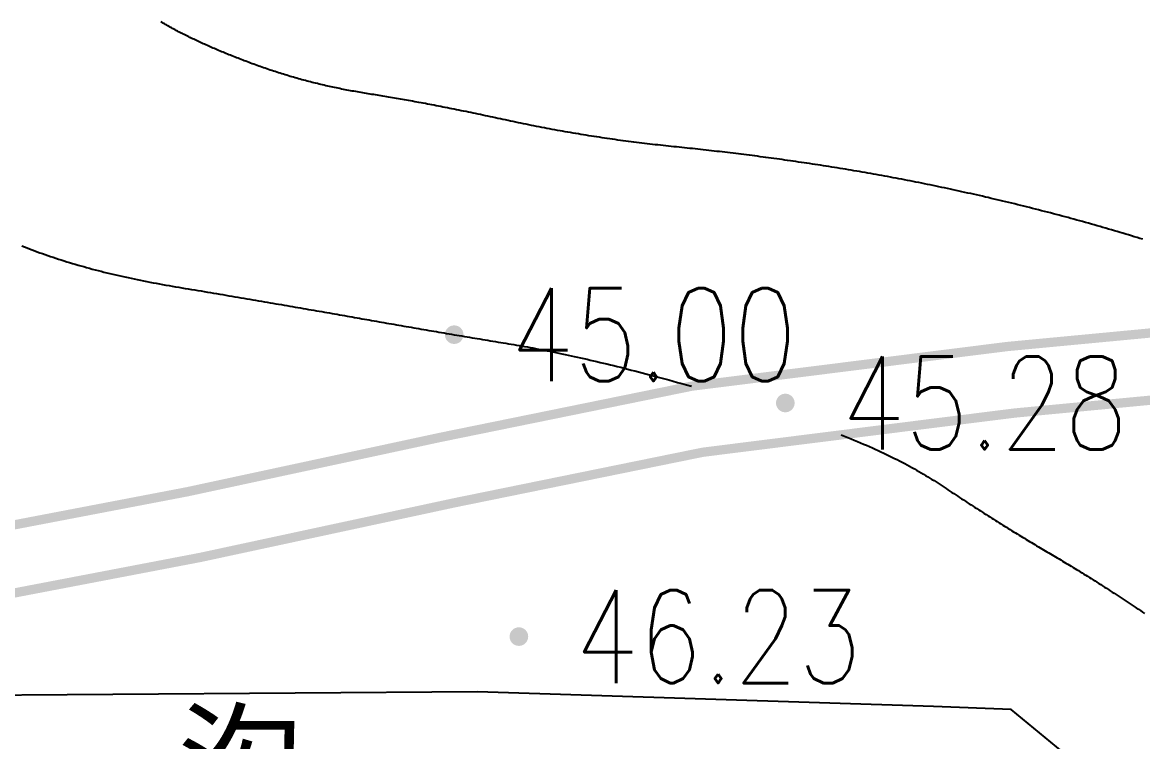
# Model space of a CAD drawing. Extents: x 39624947 to 39626627, y 3418539 to 3418836.
# Drawn here: x 39626407.68 to 39626431.78, y 3418724.1 to 3418739.58 of the extents above; entities that cross this region are included whole.
import ezdxf
from ezdxf.enums import TextEntityAlignment as Align

# ---------------------------------------------------------------- set-up
doc = ezdxf.new("R2010")
doc.units = 0
doc.layers.get('0').update_dxf_attribs({"linetype": 'CONTINUOUS'})
for name, color, linetype in [('DLSS', 4, 'CONTINUOUS'), ('GCD', 7, 'CONTINUOUS'), ('PUB_WALL', 9, 'CONTINUOUS')]:
    doc.layers.add(name, color=color, linetype=linetype)
doc.styles.add('HZ', font='rs.shx', dxfattribs={"width": 0.8, "bigfont": 'hztxt.shx'})
doc.styles.add('等线体', font='simhei.ttf')

# ---------------------------------------------------------------- blocks, each defined once
blk = doc.blocks.new('GC200')
at = {"linetype": 'Continuous', "const_width": 0.2, "flags": 128}
blk.add_lwpolyline([(-0.1, 0, 1), (0.1, 0, 1)], format="xyb", close=True, dxfattribs=at)
blk = doc.blocks.new('333377777')
at = {"layer": 'GCD', "linetype": 'Continuous'}
blk.add_lwpolyline([(39623165.557, 3417529.391), (39623145.94, 3417529.254), (39623143.737, 3417528.497), (39623143.393, 3417527.259), (39623143.887, 3417526.634), (39623148.092, 3417526.413), (39623166.149, 3417526.413), (39623176.916, 3417526.433), (39623178.424, 3417526.533), (39623178.875, 3417527.499), (39623178.134, 3417528.111), (39623177.038, 3417529.013), (39623175.362, 3417529.077)], close=True, dxfattribs=at)
at = {"layer": 'PUB_WALL', "color": 252, "ltscale": 0.01}
for points in [[(39623179.865, 3417539.135), (39623179.805, 3417539.154), (39623179.744, 3417539.173), (39623179.683, 3417539.191), (39623179.622, 3417539.21), (39623179.562, 3417539.228), (39623179.501, 3417539.247), (39623179.439, 3417539.265), (39623179.378, 3417539.283), (39623179.317, 3417539.302), (39623179.255, 3417539.32), (39623179.194, 3417539.338), (39623179.132, 3417539.356), (39623179.071, 3417539.374), (39623179.009, 3417539.392), (39623178.947, 3417539.409), (39623178.885, 3417539.427), (39623178.823, 3417539.445), (39623178.76, 3417539.462), (39623178.698, 3417539.48), (39623178.636, 3417539.497), (39623178.573, 3417539.515), (39623178.511, 3417539.532), (39623178.448, 3417539.549), (39623178.385, 3417539.566), (39623178.322, 3417539.583), (39623178.259, 3417539.601), (39623178.196, 3417539.618), (39623178.133, 3417539.634), (39623178.07, 3417539.651), (39623178.006, 3417539.668), (39623177.943, 3417539.685), (39623177.879, 3417539.701), (39623177.815, 3417539.718), (39623177.752, 3417539.734), (39623177.688, 3417539.751), (39623177.624, 3417539.767), (39623177.56, 3417539.783), (39623177.496, 3417539.8), (39623177.433, 3417539.816), (39623177.369, 3417539.832), (39623177.305, 3417539.848), (39623177.241, 3417539.863), (39623177.177, 3417539.879), (39623177.114, 3417539.895), (39623177.05, 3417539.91), (39623176.986, 3417539.926), (39623176.923, 3417539.941), (39623176.859, 3417539.956), (39623176.796, 3417539.971), (39623176.733, 3417539.986), (39623176.669, 3417540.001), (39623176.606, 3417540.016), (39623176.543, 3417540.031), (39623176.48, 3417540.045), (39623176.417, 3417540.06), (39623176.354, 3417540.074), (39623176.291, 3417540.089), (39623176.229, 3417540.103), (39623176.166, 3417540.117), (39623176.103, 3417540.131), (39623176.041, 3417540.145), (39623175.978, 3417540.159), (39623175.916, 3417540.173), (39623175.854, 3417540.186), (39623175.791, 3417540.2), (39623175.729, 3417540.213), (39623175.667, 3417540.227), (39623175.605, 3417540.24), (39623175.543, 3417540.253), (39623175.481, 3417540.266), (39623175.419, 3417540.279), (39623175.357, 3417540.292), (39623175.295, 3417540.304), (39623175.234, 3417540.317), (39623175.172, 3417540.33), (39623175.111, 3417540.342), (39623175.049, 3417540.354), (39623174.988, 3417540.367), (39623174.926, 3417540.379), (39623174.865, 3417540.391), (39623174.804, 3417540.403), (39623174.743, 3417540.415), (39623174.682, 3417540.426), (39623174.621, 3417540.438), (39623174.56, 3417540.45), (39623174.499, 3417540.461), (39623174.438, 3417540.473), (39623174.377, 3417540.484), (39623174.317, 3417540.495), (39623174.256, 3417540.506), (39623174.196, 3417540.517), (39623174.135, 3417540.528), (39623174.075, 3417540.539), (39623174.015, 3417540.549), (39623173.954, 3417540.56), (39623173.894, 3417540.57), (39623173.834, 3417540.581), (39623173.774, 3417540.591), (39623173.714, 3417540.601), (39623173.654, 3417540.611), (39623173.594, 3417540.621), (39623173.534, 3417540.631), (39623173.474, 3417540.641), (39623173.415, 3417540.651), (39623173.355, 3417540.661), (39623173.295, 3417540.67), (39623173.236, 3417540.68), (39623173.176, 3417540.689), (39623173.117, 3417540.699), (39623173.057, 3417540.708), (39623172.998, 3417540.717), (39623172.938, 3417540.727), (39623172.879, 3417540.736), (39623172.819, 3417540.745), (39623172.76, 3417540.754), (39623172.701, 3417540.763), (39623172.641, 3417540.772), (39623172.582, 3417540.781), (39623172.523, 3417540.789), (39623172.464, 3417540.798), (39623172.405, 3417540.807), (39623172.346, 3417540.815), (39623172.286, 3417540.824), (39623172.227, 3417540.832), (39623172.168, 3417540.841), (39623172.109, 3417540.849), (39623172.051, 3417540.857), (39623171.992, 3417540.865), (39623171.933, 3417540.873), (39623171.874, 3417540.881), (39623171.815, 3417540.889), (39623171.756, 3417540.897), (39623171.698, 3417540.905), (39623171.639, 3417540.913), (39623171.58, 3417540.921), (39623171.522, 3417540.928), (39623171.463, 3417540.936), (39623171.404, 3417540.943), (39623171.346, 3417540.951), (39623171.287, 3417540.958), (39623171.229, 3417540.965), (39623171.171, 3417540.973), (39623171.112, 3417540.98), (39623171.054, 3417540.987), (39623170.995, 3417540.994), (39623170.937, 3417541.001), (39623170.879, 3417541.008), (39623170.821, 3417541.015), (39623170.762, 3417541.022), (39623170.704, 3417541.028), (39623170.646, 3417541.035), (39623170.588, 3417541.041), (39623170.53, 3417541.048), (39623170.472, 3417541.054), (39623170.414, 3417541.061), (39623170.356, 3417541.067), (39623170.298, 3417541.073), (39623170.24, 3417541.08), (39623170.182, 3417541.086), (39623170.125, 3417541.092), (39623170.067, 3417541.098), (39623170.009, 3417541.104), (39623169.951, 3417541.11), (39623169.894, 3417541.116), (39623169.836, 3417541.122), (39623169.778, 3417541.128), (39623169.721, 3417541.134), (39623169.663, 3417541.14), (39623169.606, 3417541.146), (39623169.548, 3417541.152), (39623169.491, 3417541.158), (39623169.434, 3417541.165), (39623169.376, 3417541.171), (39623169.319, 3417541.178), (39623169.261, 3417541.184), (39623169.204, 3417541.191), (39623169.147, 3417541.198), (39623169.09, 3417541.205), (39623169.032, 3417541.212), (39623168.975, 3417541.219), (39623168.918, 3417541.226), (39623168.861, 3417541.234), (39623168.804, 3417541.241), (39623168.747, 3417541.249), (39623168.69, 3417541.256), (39623168.633, 3417541.264), (39623168.576, 3417541.272), (39623168.519, 3417541.28), (39623168.462, 3417541.288), (39623168.406, 3417541.296), (39623168.349, 3417541.304), (39623168.292, 3417541.313), (39623168.235, 3417541.321), (39623168.178, 3417541.33), (39623168.122, 3417541.338), (39623168.065, 3417541.347), (39623168.009, 3417541.356), (39623167.952, 3417541.365), (39623167.895, 3417541.374), (39623167.839, 3417541.383), (39623167.782, 3417541.392), (39623167.726, 3417541.402), (39623167.67, 3417541.411), (39623167.613, 3417541.421), (39623167.557, 3417541.43), (39623167.5, 3417541.44), (39623167.444, 3417541.45), (39623167.388, 3417541.46), (39623167.332, 3417541.47), (39623167.275, 3417541.48), (39623167.219, 3417541.49), (39623167.163, 3417541.501), (39623167.107, 3417541.511), (39623167.051, 3417541.522), (39623166.995, 3417541.532), (39623166.939, 3417541.543), (39623166.883, 3417541.554), (39623166.827, 3417541.565), (39623166.771, 3417541.576), (39623166.715, 3417541.587), (39623166.659, 3417541.598), (39623166.604, 3417541.61), (39623166.548, 3417541.621), (39623166.492, 3417541.633), (39623166.436, 3417541.644), (39623166.381, 3417541.656), (39623166.325, 3417541.668), (39623166.27, 3417541.679), (39623166.215, 3417541.691), (39623166.16, 3417541.703), (39623166.105, 3417541.714), (39623166.05, 3417541.726), (39623165.996, 3417541.738), (39623165.941, 3417541.75), (39623165.887, 3417541.761), (39623165.833, 3417541.773), (39623165.78, 3417541.784), (39623165.726, 3417541.795), (39623165.673, 3417541.806), (39623165.621, 3417541.818), (39623165.568, 3417541.829), (39623165.516, 3417541.839), (39623165.464, 3417541.85), (39623165.412, 3417541.861), (39623165.361, 3417541.872), (39623165.31, 3417541.882), (39623165.259, 3417541.892), (39623165.208, 3417541.903), (39623165.158, 3417541.913), (39623165.108, 3417541.923), (39623165.058, 3417541.933), (39623165.008, 3417541.943), (39623164.959, 3417541.953), (39623164.91, 3417541.963), (39623164.861, 3417541.972), (39623164.813, 3417541.982), (39623164.765, 3417541.991), (39623164.717, 3417542.001), (39623164.669, 3417542.01), (39623164.622, 3417542.019), (39623164.574, 3417542.028), (39623164.528, 3417542.037), (39623164.481, 3417542.046), (39623164.435, 3417542.055), (39623164.389, 3417542.063), (39623164.343, 3417542.072), (39623164.297, 3417542.08), (39623164.252, 3417542.089), (39623164.207, 3417542.097), (39623164.162, 3417542.105), (39623164.118, 3417542.113), (39623164.074, 3417542.121), (39623164.03, 3417542.129), (39623163.986, 3417542.137), (39623163.943, 3417542.145), (39623163.899, 3417542.152), (39623163.857, 3417542.16), (39623163.814, 3417542.167), (39623163.772, 3417542.175), (39623163.73, 3417542.182), (39623163.688, 3417542.189), (39623163.646, 3417542.196), (39623163.605, 3417542.203), (39623163.564, 3417542.21), (39623163.523, 3417542.217), (39623163.483, 3417542.223), (39623163.443, 3417542.23), (39623163.403, 3417542.236), (39623163.363, 3417542.243), (39623163.324, 3417542.249), (39623163.284, 3417542.255), (39623163.245, 3417542.262), (39623163.206, 3417542.268), (39623163.168, 3417542.274), (39623163.129, 3417542.281), (39623163.09, 3417542.287), (39623163.052, 3417542.293), (39623163.014, 3417542.3), (39623162.976, 3417542.306), (39623162.938, 3417542.313), (39623162.9, 3417542.32), (39623162.862, 3417542.326), (39623162.824, 3417542.333), (39623162.786, 3417542.34), (39623162.748, 3417542.347), (39623162.71, 3417542.355), (39623162.672, 3417542.362), (39623162.635, 3417542.369), (39623162.597, 3417542.377), (39623162.559, 3417542.385), (39623162.522, 3417542.393), (39623162.484, 3417542.4), (39623162.447, 3417542.408), (39623162.409, 3417542.416), (39623162.372, 3417542.425), (39623162.335, 3417542.433), (39623162.298, 3417542.441), (39623162.26, 3417542.45), (39623162.223, 3417542.459), (39623162.186, 3417542.467), (39623162.149, 3417542.476), (39623162.112, 3417542.485), (39623162.075, 3417542.494), (39623162.038, 3417542.503), (39623162.001, 3417542.512), (39623161.965, 3417542.522), (39623161.928, 3417542.531), (39623161.891, 3417542.541), (39623161.855, 3417542.551), (39623161.818, 3417542.56), (39623161.781, 3417542.57), (39623161.745, 3417542.58), (39623161.709, 3417542.59), (39623161.672, 3417542.601), (39623161.636, 3417542.611), (39623161.6, 3417542.621), (39623161.563, 3417542.632), (39623161.527, 3417542.642), (39623161.491, 3417542.653), (39623161.455, 3417542.664), (39623161.419, 3417542.675), (39623161.383, 3417542.686), (39623161.347, 3417542.697), (39623161.311, 3417542.708), (39623161.275, 3417542.72), (39623161.24, 3417542.731), (39623161.204, 3417542.743), (39623161.168, 3417542.755), (39623161.133, 3417542.766), (39623161.097, 3417542.778), (39623161.062, 3417542.79), (39623161.026, 3417542.802), (39623160.991, 3417542.815), (39623160.955, 3417542.827), (39623160.92, 3417542.839), (39623160.885, 3417542.852), (39623160.85, 3417542.864), (39623160.815, 3417542.877), (39623160.78, 3417542.889), (39623160.746, 3417542.902), (39623160.711, 3417542.915), (39623160.676, 3417542.927), (39623160.642, 3417542.94), (39623160.608, 3417542.953), (39623160.574, 3417542.966), (39623160.54, 3417542.979), (39623160.507, 3417542.992), (39623160.473, 3417543.004), (39623160.44, 3417543.017), (39623160.406, 3417543.03), (39623160.373, 3417543.043), (39623160.341, 3417543.056), (39623160.308, 3417543.069), (39623160.275, 3417543.082), (39623160.243, 3417543.095), (39623160.211, 3417543.108), (39623160.179, 3417543.121), (39623160.147, 3417543.134), (39623160.115, 3417543.147), (39623160.083, 3417543.16), (39623160.052, 3417543.173), (39623160.02, 3417543.187), (39623159.989, 3417543.2), (39623159.958, 3417543.213), (39623159.928, 3417543.226), (39623159.897, 3417543.239), (39623159.866, 3417543.252), (39623159.836, 3417543.266), (39623159.806, 3417543.279), (39623159.776, 3417543.292), (39623159.746, 3417543.305), (39623159.716, 3417543.319), (39623159.687, 3417543.332), (39623159.657, 3417543.345), (39623159.628, 3417543.359), (39623159.599, 3417543.372), (39623159.57, 3417543.385), (39623159.541, 3417543.399), (39623159.513, 3417543.412), (39623159.484, 3417543.426), (39623159.456, 3417543.439), (39623159.428, 3417543.453), (39623159.4, 3417543.466), (39623159.372, 3417543.48), (39623159.345, 3417543.493), (39623159.317, 3417543.507), (39623159.29, 3417543.52), (39623159.263, 3417543.534), (39623159.236, 3417543.547), (39623159.209, 3417543.561), (39623159.182, 3417543.575), (39623159.156, 3417543.588), (39623159.129, 3417543.602), (39623159.103, 3417543.616), (39623159.077, 3417543.629), (39623159.051, 3417543.643), (39623159.025, 3417543.657), (39623159, 3417543.671), (39623158.974, 3417543.684), (39623158.949, 3417543.698), (39623158.923, 3417543.713), (39623158.898, 3417543.727), (39623158.873, 3417543.741), (39623158.848, 3417543.755), (39623158.823, 3417543.77), (39623158.798, 3417543.785), (39623158.773, 3417543.799), (39623158.749, 3417543.814)], [(39623155.759, 3417538.992), (39623155.813, 3417538.971), (39623155.868, 3417538.95), (39623155.922, 3417538.929), (39623155.978, 3417538.908), (39623156.033, 3417538.887), (39623156.089, 3417538.866), (39623156.145, 3417538.846), (39623156.202, 3417538.826), (39623156.258, 3417538.806), (39623156.315, 3417538.786), (39623156.373, 3417538.766), (39623156.43, 3417538.747), (39623156.488, 3417538.728), (39623156.547, 3417538.709), (39623156.605, 3417538.69), (39623156.664, 3417538.671), (39623156.724, 3417538.653), (39623156.783, 3417538.635), (39623156.843, 3417538.617), (39623156.903, 3417538.599), (39623156.964, 3417538.581), (39623157.025, 3417538.563), (39623157.086, 3417538.546), (39623157.147, 3417538.529), (39623157.209, 3417538.512), (39623157.271, 3417538.495), (39623157.333, 3417538.479), (39623157.396, 3417538.462), (39623157.459, 3417538.446), (39623157.522, 3417538.43), (39623157.586, 3417538.414), (39623157.65, 3417538.399), (39623157.714, 3417538.383), (39623157.779, 3417538.368), (39623157.844, 3417538.353), (39623157.909, 3417538.338), (39623157.974, 3417538.324), (39623158.04, 3417538.309), (39623158.106, 3417538.295), (39623158.173, 3417538.281), (39623158.239, 3417538.267), (39623158.306, 3417538.253), (39623158.374, 3417538.24), (39623158.441, 3417538.226), (39623158.509, 3417538.213), (39623158.578, 3417538.2), (39623158.646, 3417538.188), (39623158.715, 3417538.175), (39623158.784, 3417538.163), (39623158.853, 3417538.15), (39623158.923, 3417538.138), (39623158.992, 3417538.126), (39623159.061, 3417538.114), (39623159.13, 3417538.102), (39623159.199, 3417538.09), (39623159.268, 3417538.079), (39623159.337, 3417538.067), (39623159.406, 3417538.056), (39623159.475, 3417538.044), (39623159.543, 3417538.033), (39623159.611, 3417538.022), (39623159.678, 3417538.01), (39623159.746, 3417537.999), (39623159.813, 3417537.988), (39623159.88, 3417537.976), (39623159.946, 3417537.965), (39623160.012, 3417537.954), (39623160.078, 3417537.943), (39623160.144, 3417537.932), (39623160.209, 3417537.921), (39623160.274, 3417537.91), (39623160.339, 3417537.899), (39623160.404, 3417537.888), (39623160.468, 3417537.877), (39623160.532, 3417537.866), (39623160.596, 3417537.855), (39623160.659, 3417537.845), (39623160.722, 3417537.834), (39623160.785, 3417537.823), (39623160.848, 3417537.812), (39623160.91, 3417537.802), (39623160.972, 3417537.791), (39623161.033, 3417537.781), (39623161.095, 3417537.77), (39623161.156, 3417537.76), (39623161.217, 3417537.749), (39623161.277, 3417537.739), (39623161.338, 3417537.729), (39623161.398, 3417537.718), (39623161.457, 3417537.708), (39623161.517, 3417537.698), (39623161.576, 3417537.687), (39623161.635, 3417537.677), (39623161.693, 3417537.667), (39623161.752, 3417537.657), (39623161.81, 3417537.647), (39623161.867, 3417537.637), (39623161.925, 3417537.627), (39623161.982, 3417537.617), (39623162.039, 3417537.607), (39623162.096, 3417537.597), (39623162.152, 3417537.588), (39623162.208, 3417537.578), (39623162.264, 3417537.568), (39623162.319, 3417537.558), (39623162.374, 3417537.549), (39623162.429, 3417537.539), (39623162.484, 3417537.529), (39623162.538, 3417537.52), (39623162.592, 3417537.51), (39623162.646, 3417537.501), (39623162.699, 3417537.491), (39623162.753, 3417537.482), (39623162.806, 3417537.473), (39623162.859, 3417537.463), (39623162.912, 3417537.454), (39623162.965, 3417537.445), (39623163.017, 3417537.435), (39623163.07, 3417537.426), (39623163.123, 3417537.417), (39623163.175, 3417537.407), (39623163.228, 3417537.398), (39623163.28, 3417537.389), (39623163.333, 3417537.38), (39623163.386, 3417537.37), (39623163.439, 3417537.361), (39623163.492, 3417537.352), (39623163.545, 3417537.342), (39623163.598, 3417537.333), (39623163.651, 3417537.324), (39623163.704, 3417537.315), (39623163.757, 3417537.305), (39623163.811, 3417537.296), (39623163.864, 3417537.287), (39623163.918, 3417537.277), (39623163.971, 3417537.268), (39623164.025, 3417537.259), (39623164.078, 3417537.25), (39623164.132, 3417537.24), (39623164.186, 3417537.231), (39623164.24, 3417537.222), (39623164.294, 3417537.212), (39623164.348, 3417537.203), (39623164.402, 3417537.194), (39623164.456, 3417537.185), (39623164.51, 3417537.175), (39623164.564, 3417537.166), (39623164.619, 3417537.157), (39623164.673, 3417537.147), (39623164.728, 3417537.138), (39623164.782, 3417537.129), (39623164.837, 3417537.119), (39623164.892, 3417537.11), (39623164.946, 3417537.101), (39623165.001, 3417537.092), (39623165.056, 3417537.082), (39623165.111, 3417537.073), (39623165.166, 3417537.064), (39623165.221, 3417537.054), (39623165.276, 3417537.045), (39623165.332, 3417537.036), (39623165.387, 3417537.026), (39623165.442, 3417537.017), (39623165.498, 3417537.008), (39623165.553, 3417536.999), (39623165.609, 3417536.989), (39623165.665, 3417536.98), (39623165.72, 3417536.971), (39623165.776, 3417536.961), (39623165.832, 3417536.952), (39623165.888, 3417536.943), (39623165.944, 3417536.933), (39623166, 3417536.924), (39623166.056, 3417536.915), (39623166.112, 3417536.905), (39623166.169, 3417536.896), (39623166.225, 3417536.887), (39623166.282, 3417536.877), (39623166.339, 3417536.868), (39623166.396, 3417536.858), (39623166.454, 3417536.848), (39623166.512, 3417536.838), (39623166.57, 3417536.827), (39623166.629, 3417536.817), (39623166.688, 3417536.807), (39623166.747, 3417536.796), (39623166.807, 3417536.785), (39623166.868, 3417536.773), (39623166.929, 3417536.761), (39623166.991, 3417536.749), (39623167.053, 3417536.737), (39623167.116, 3417536.725), (39623167.18, 3417536.712), (39623167.244, 3417536.699), (39623167.308, 3417536.685), (39623167.373, 3417536.672), (39623167.439, 3417536.658), (39623167.505, 3417536.644), (39623167.571, 3417536.629), (39623167.639, 3417536.614), (39623167.706, 3417536.599), (39623167.775, 3417536.584), (39623167.844, 3417536.568), (39623167.913, 3417536.553), (39623167.983, 3417536.536), (39623168.053, 3417536.52), (39623168.124, 3417536.503), (39623168.196, 3417536.486), (39623168.268, 3417536.469), (39623168.341, 3417536.452), (39623168.414, 3417536.434), (39623168.488, 3417536.416), (39623168.562, 3417536.397), (39623168.637, 3417536.379), (39623168.712, 3417536.36), (39623168.788, 3417536.34), (39623168.865, 3417536.321), (39623168.942, 3417536.301), (39623169.019, 3417536.281), (39623169.097, 3417536.261), (39623169.176, 3417536.24), (39623169.255, 3417536.219), (39623169.335, 3417536.198), (39623169.415, 3417536.177), (39623169.497, 3417536.155), (39623169.583, 3417536.131), (39623169.671, 3417536.107), (39623169.762, 3417536.082), (39623169.856, 3417536.056), (39623169.954, 3417536.029), (39623170.054, 3417536.001), (39623170.158, 3417535.972)], [(39623173.38, 3417534.926), (39623173.451, 3417534.897), (39623173.522, 3417534.869), (39623173.591, 3417534.84), (39623173.66, 3417534.812), (39623173.727, 3417534.784), (39623173.794, 3417534.756), (39623173.86, 3417534.728), (39623173.924, 3417534.7), (39623173.988, 3417534.672), (39623174.05, 3417534.644), (39623174.113, 3417534.616), (39623174.174, 3417534.588), (39623174.235, 3417534.56), (39623174.294, 3417534.532), (39623174.353, 3417534.504), (39623174.412, 3417534.476), (39623174.469, 3417534.448), (39623174.526, 3417534.42), (39623174.582, 3417534.392), (39623174.637, 3417534.364), (39623174.692, 3417534.336), (39623174.745, 3417534.307), (39623174.798, 3417534.279), (39623174.85, 3417534.251), (39623174.902, 3417534.223), (39623174.953, 3417534.194), (39623175.002, 3417534.166), (39623175.052, 3417534.138), (39623175.1, 3417534.11), (39623175.147, 3417534.081), (39623175.194, 3417534.053), (39623175.24, 3417534.025), (39623175.286, 3417533.996), (39623175.331, 3417533.968), (39623175.376, 3417533.94), (39623175.42, 3417533.911), (39623175.463, 3417533.883), (39623175.507, 3417533.855), (39623175.55, 3417533.827), (39623175.592, 3417533.799), (39623175.634, 3417533.771), (39623175.676, 3417533.743), (39623175.718, 3417533.715), (39623175.76, 3417533.688), (39623175.802, 3417533.66), (39623175.844, 3417533.633), (39623175.886, 3417533.606), (39623175.927, 3417533.578), (39623175.969, 3417533.551), (39623176.01, 3417533.524), (39623176.051, 3417533.498), (39623176.092, 3417533.471), (39623176.133, 3417533.444), (39623176.174, 3417533.418), (39623176.215, 3417533.391), (39623176.256, 3417533.365), (39623176.296, 3417533.339), (39623176.337, 3417533.313), (39623176.377, 3417533.287), (39623176.418, 3417533.261), (39623176.458, 3417533.236), (39623176.498, 3417533.21), (39623176.538, 3417533.184), (39623176.578, 3417533.159), (39623176.618, 3417533.134), (39623176.658, 3417533.109), (39623176.698, 3417533.084), (39623176.737, 3417533.059), (39623176.777, 3417533.034), (39623176.816, 3417533.009), (39623176.855, 3417532.985), (39623176.895, 3417532.96), (39623176.934, 3417532.936), (39623176.973, 3417532.912), (39623177.012, 3417532.887), (39623177.051, 3417532.863), (39623177.089, 3417532.84), (39623177.128, 3417532.816), (39623177.166, 3417532.792), (39623177.205, 3417532.769), (39623177.243, 3417532.745), (39623177.281, 3417532.722), (39623177.32, 3417532.699), (39623177.358, 3417532.675), (39623177.395, 3417532.652), (39623177.433, 3417532.63), (39623177.471, 3417532.607), (39623177.509, 3417532.584), (39623177.546, 3417532.562), (39623177.584, 3417532.539), (39623177.621, 3417532.517), (39623177.658, 3417532.495), (39623177.696, 3417532.473), (39623177.733, 3417532.451), (39623177.77, 3417532.429), (39623177.806, 3417532.407), (39623177.843, 3417532.385), (39623177.88, 3417532.363), (39623177.917, 3417532.342), (39623177.954, 3417532.32), (39623177.991, 3417532.298), (39623178.028, 3417532.276), (39623178.065, 3417532.254), (39623178.102, 3417532.232), (39623178.14, 3417532.21), (39623178.177, 3417532.188), (39623178.215, 3417532.165), (39623178.252, 3417532.143), (39623178.29, 3417532.12), (39623178.328, 3417532.097), (39623178.367, 3417532.073), (39623178.405, 3417532.05), (39623178.444, 3417532.026), (39623178.482, 3417532.003), (39623178.521, 3417531.979), (39623178.561, 3417531.954), (39623178.6, 3417531.93), (39623178.639, 3417531.906), (39623178.679, 3417531.881), (39623178.719, 3417531.856), (39623178.759, 3417531.831), (39623178.799, 3417531.806), (39623178.839, 3417531.78), (39623178.88, 3417531.754), (39623178.921, 3417531.729), (39623178.961, 3417531.703), (39623179.003, 3417531.676), (39623179.044, 3417531.65), (39623179.085, 3417531.623), (39623179.127, 3417531.596), (39623179.168, 3417531.569), (39623179.21, 3417531.542), (39623179.252, 3417531.515), (39623179.295, 3417531.487), (39623179.337, 3417531.46), (39623179.38, 3417531.432), (39623179.423, 3417531.404), (39623179.466, 3417531.375), (39623179.509, 3417531.347), (39623179.552, 3417531.318), (39623179.595, 3417531.289), (39623179.639, 3417531.26), (39623179.683, 3417531.231), (39623179.727, 3417531.202), (39623179.771, 3417531.172), (39623179.815, 3417531.142), (39623179.86, 3417531.112), (39623179.905, 3417531.082)]]:
    blk.add_lwpolyline(points, dxfattribs=at)
at = {"layer": 'GCD', "linetype": 'Continuous'}
ref = blk.add_blockref('GC200', (39623166.447, 3417530.583, 46.23), dxfattribs=at)
ref.add_attrib('height', '46.23', dxfattribs={"linetype": 'Continuous', "height": 2, "style": 'HZ', "width": 0.8}).set_placement((39623167.647, 3417530.583, 46.23), align=Align.MIDDLE_LEFT)
at = {"layer": 'PUB_WALL', "color": 252, "ltscale": 0.01}
ref = blk.add_blockref('GC200', (39623165.056, 3417537.082, 45), dxfattribs=at)
ref.add_attrib('height', '45.00', dxfattribs={"layer": 'GCD', "linetype": 'Continuous', "height": 2, "style": 'HZ', "width": 0.8}).set_placement((39623166.256, 3417537.082, 45), align=Align.MIDDLE_LEFT)
ref = blk.add_blockref('GC200', (39623172.178, 3417535.611, 45.28), dxfattribs=at)
ref.add_attrib('height', '45.28', dxfattribs={"layer": 'GCD', "linetype": 'Continuous', "height": 2, "style": 'HZ', "width": 0.8}).set_placement((39623173.378, 3417535.611, 45.28), align=Align.MIDDLE_LEFT)
at = {"layer": 'GCD', "linetype": 'Continuous', "style": '等线体'}
blk.add_text('沟', height=2, dxfattribs=at).set_placement((39623160.477, 3417527.925), align=Align.MIDDLE)

msp = doc.modelspace()

# ---------------------------------------------------------------- linework, layer by layer
at = {"layer": 'DLSS', "linetype": 'Continuous', "const_width": 0.2, "elevation": 51.487, "flags": 128}
for points in [[(39626389.223, 3418726.368), (39626393.976, 3418726.528), (39626398.922, 3418727.121), (39626411.224, 3418729.476), (39626416.678, 3418730.649), (39626422.081, 3418731.75), (39626428.867, 3418732.603), (39626438.299, 3418733.496), (39626457.203, 3418733.726), (39626466.282, 3418735.625), (39626489.63, 3418740.113), (39626498.837, 3418742.142), (39626512.76, 3418744.191), (39626523.359, 3418747.636), (39626526.33, 3418749.103)], [(39626387.35, 3418724.987), (39626387.844, 3418724.838), (39626389.262, 3418724.737), (39626394.088, 3418725.09), (39626399.143, 3418725.697), (39626411.511, 3418728.064), (39626416.973, 3418729.239), (39626422.315, 3418730.327), (39626429.025, 3418731.171), (39626438.376, 3418732.056), (39626458.252, 3418732.603)]]:
    msp.add_lwpolyline(points, dxfattribs=at)

# ---------------------------------------------------------------- block references
at = {"linetype": 'Continuous'}
msp.add_blockref('333377777', (3251.913, 1195.776), dxfattribs=at)

doc.saveas('drawing.dxf')
